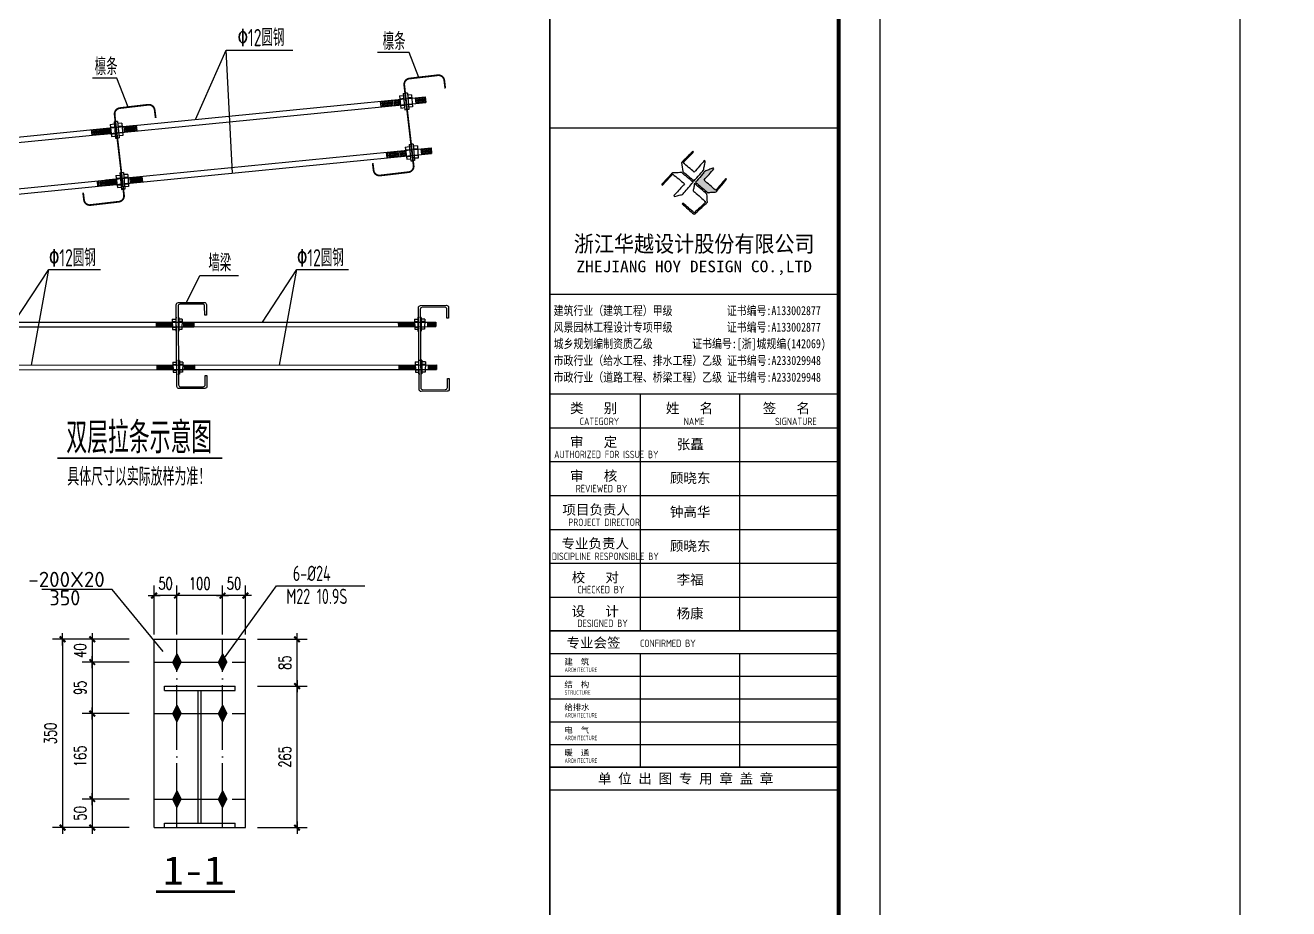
# Model space of a CAD drawing. Extents: x 14475413 to 15955882, y -732572 to -282951.
# Drawn here: x 15780684 to 15811305, y -509876 to -488474 of the extents above; entities that cross this region are included whole.
import ezdxf
from ezdxf.enums import TextEntityAlignment as Align

# ---------------------------------------------------------------- set-up
doc = ezdxf.new("R2010")
doc.units = 0
doc.header["$LTSCALE"] = 1000
doc.header["$MEASUREMENT"] = 0
doc.linetypes.add('DOTE', pattern=[2.42, 2, -0.2, 0.02, -0.2])
for name, color, linetype in [('11', 3, 'Continuous'), ('3T_WOOD', 21, 'Continuous'), ('DOTE', 1, 'DOTE'), ('PT', 4, 'Continuous'), ('PUB_DIM', 3, 'Continuous'), ('PUB_TITLE', 4, 'Continuous'), ('TEXT', 7, 'Continuous'), ('THIN', 7, 'Continuous'), ('TK', 4, 'Continuous'), ('WINDOW', 4, 'Continuous'), ('XIANGTU', 7, 'Continuous')]:
    doc.layers.add(name, color=color, linetype=linetype)
doc.layers.add('尺寸标注', color=9, linetype='Continuous', lineweight=18)
doc.styles.add('-宋体', font='', dxfattribs={"width": 0.8})
doc.styles.add('DIM_FONT', font='SIMPLEX', dxfattribs={"width": 0.7, "bigfont": 'GBCBIG'})
doc.styles.add('HT', font='simhei.ttf', dxfattribs={"width": 0.8})
doc.styles.add('TSSD_REIN', font='tssdeng.shx', dxfattribs={"width": 0.7, "bigfont": 'tssdchn.shx'})
doc.styles.add('图签宋体', font='', dxfattribs={"height": 300})
doc.styles.add('图签黑体', font='simhei.ttf', dxfattribs={"height": 550})
doc.styles.get('-宋体').set_extended_font_data('SimSun')
doc.styles.get('图签宋体').set_extended_font_data('NSimSun')
doc.dimstyles.new('dimn', dxfattribs={"dimtxt": 300, "dimasz": 1, "dimexe": 250, "dimexo": 300, "dimgap": 150, "dimtad": 1, "dimdec": 0, "dimzin": 0, "dimdsep": 46, "dimtxsty": 'DIM_FONT', "dimblk": '_DIMX', "dimcen": 0, "dimdle": 100, "dimclrt": 7, "dimadec": 1, "dimazin": 0, "dimtfac": 1, "dimtdec": 0, "dimtix": 1, "dimtmove": 2, "dimatfit": 3, "dimldrblk": 'ARCHTICK', "dimfxl": 0, "dimtolj": 1, "dimtzin": 0, "dimarcsym": 0})

# ---------------------------------------------------------------- blocks, each defined once
blk = doc.blocks.new('A$C00360C84')
at = {"layer": 'WINDOW'}
blk.add_lwpolyline([(177.9, 74.9), (183.8, 25.3, -0.414214), (175.1, 14.2), (55.9, 0, -0.414214), (44.8, 8.8), (0, 386.1, -0.414214), (8.8, 397.2), (127.9, 411.4, -0.414214), (139, 402.6), (144.9, 353), (137, 352), (132, 393.7, 0.414214), (120.9, 402.5), (17.6, 390.2, 0.414214), (8.9, 379.1), (51.8, 17.6, 0.414214), (62.9, 8.9), (166.2, 21.2, 0.414214), (175, 32.3), (170, 74)], format="xyb", close=True, dxfattribs=at)
blk = doc.blocks.new('45654654')
at = {"layer": '11'}
for p, q in [((-254750, -25953), (-254132, -24561)), ((-254007, -27029), (-254132, -24561)), ((-254132, -24561), (-252793, -24561)), ((-250456, -24607), (-251091, -24607)), ((-250262, -25108), (-250456, -24607)), ((-256325, -25121), (-256816, -25121)), ((-256103, -25704), (-256325, -25121)), ((-256663, -26141), (-250130, -25498)), ((-256651, -26251), (-250118, -25609)), ((-251033, -25587), (-251021, -25697)), ((-251006, -25584), (-250994, -25695)), ((-250980, -25581), (-250968, -25692)), ((-250953, -25578), (-250942, -25689)), ((-250927, -25575), (-250915, -25686)), ((-250900, -25573), (-250889, -25683)), ((-250874, -25570), (-250862, -25680)), ((-250848, -25567), (-250836, -25677)), ((-250821, -25564), (-250809, -25674)), ((-250795, -25561), (-250783, -25672)), ((-250761, -25562), (-250749, -25672)), ((-250735, -25559), (-250723, -25669)), ((-250708, -25556), (-250696, -25666)), ((-250682, -25553), (-250670, -25664)), ((-250655, -25550), (-250643, -25661)), ((-250649, -25479), (-250567, -25469)), ((-250649, -25479), (-250619, -25723)), ((-250642, -25536), (-250562, -25526)), ((-250571, -25428), (-250539, -25424)), ((-250571, -25428), (-250538, -25758)), ((-250490, -25421), (-250512, -25422)), ((-250490, -25421), (-250458, -25750)), ((-250404, -25455), (-250486, -25461)), ((-250400, -25512), (-250481, -25518)), ((-250404, -25455), (-250386, -25700)), ((-250331, -25518), (-250319, -25629)), ((-250305, -25515), (-250293, -25626)), ((-250278, -25512), (-250266, -25623)), ((-250252, -25509), (-250240, -25620)), ((-250225, -25507), (-250214, -25617)), ((-250199, -25504), (-250187, -25614)), ((-250176, -25504), (-250164, -25614)), ((-250150, -25501), (-250138, -25611)), ((-250130, -25498), (-250118, -25609)), ((-250625, -25674), (-250548, -25664)), ((-250619, -25723), (-250543, -25714)), ((-250538, -25758), (-250511, -25754)), ((-250458, -25750), (-250479, -25752)), ((-250390, -25651), (-250468, -25656)), ((-250386, -25700), (-250463, -25706)), ((-260189, -26489), (-255939, -26069)), ((-256762, -26149), (-256750, -26260)), ((-256736, -26147), (-256724, -26257)), ((-256709, -26144), (-256697, -26254)), ((-256683, -26141), (-256671, -26251)), ((-256663, -26141), (-256651, -26251)), ((-256656, -26138), (-256644, -26248)), ((-256636, -26138), (-256624, -26248)), ((-256630, -26135), (-256618, -26246)), ((-256610, -26135), (-256598, -26245)), ((-256603, -26132), (-256591, -26243)), ((-256583, -26132), (-256571, -26243)), ((-256570, -26133), (-256558, -26243)), ((-256557, -26129), (-256545, -26240)), ((-256543, -26130), (-256531, -26240)), ((-256530, -26126), (-256518, -26237)), ((-256517, -26127), (-256505, -26238)), ((-256504, -26124), (-256492, -26234)), ((-256490, -26124), (-256478, -26235)), ((-256477, -26121), (-256466, -26231)), ((-256464, -26121), (-256452, -26232)), ((-256463, -26051), (-256381, -26041)), ((-256463, -26051), (-256381, -26041)), ((-256463, -26051), (-256433, -26295)), ((-256463, -26051), (-256433, -26295)), ((-256456, -26108), (-256376, -26098)), ((-256451, -26107), (-256370, -26097)), ((-256385, -26000), (-256361, -25997)), ((-256385, -26000), (-256361, -25997)), ((-256385, -26000), (-256352, -26329)), ((-256385, -26000), (-256352, -26329)), ((-256312, -25993), (-256333, -25994)), ((-256312, -25993), (-256333, -25994)), ((-256312, -25993), (-256280, -26322)), ((-256312, -25993), (-256280, -26322)), ((-256226, -26027), (-256308, -26033)), ((-256226, -26027), (-256308, -26033)), ((-256222, -26085), (-256303, -26090)), ((-256222, -26085), (-256303, -26090)), ((-256226, -26027), (-256208, -26273)), ((-256226, -26027), (-256208, -26273)), ((-256186, -26095), (-256174, -26206)), ((-256159, -26092), (-256147, -26203)), ((-256140, -26089), (-256128, -26200)), ((-256133, -26090), (-256121, -26200)), ((-256114, -26086), (-256102, -26197)), ((-256106, -26087), (-256094, -26197)), ((-256087, -26083), (-256075, -26194)), ((-256080, -26084), (-256068, -26194)), ((-256061, -26081), (-256049, -26191)), ((-256053, -26081), (-256041, -26192)), ((-256034, -26078), (-256022, -26188)), ((-256027, -26078), (-256015, -26189)), ((-256008, -26075), (-255996, -26185)), ((-255985, -26075), (-255973, -26185)), ((-255958, -26072), (-255947, -26183)), ((-255939, -26069), (-255927, -26180)), ((-260177, -26599), (-255927, -26180)), ((-256842, -26158), (-256830, -26269)), ((-256815, -26155), (-256803, -26266)), ((-256789, -26152), (-256777, -26263)), ((-256439, -26245), (-256362, -26236)), ((-256439, -26245), (-256362, -26236)), ((-256433, -26295), (-256357, -26285)), ((-256433, -26295), (-256357, -26285)), ((-256352, -26329), (-256332, -26327)), ((-256347, -26329), (-256327, -26326)), ((-256280, -26322), (-256301, -26324)), ((-256280, -26322), (-256301, -26324)), ((-256212, -26223), (-256289, -26228)), ((-256212, -26223), (-256289, -26228)), ((-256208, -26273), (-256285, -26278)), ((-256208, -26273), (-256285, -26278)), ((-256547, -27167), (-250014, -26524)), ((-256535, -27278), (-250002, -26635)), ((-250917, -26613), (-250905, -26724)), ((-250891, -26610), (-250879, -26721)), ((-250864, -26607), (-250852, -26718)), ((-250838, -26605), (-250826, -26715)), ((-250811, -26602), (-250799, -26712)), ((-250785, -26599), (-250773, -26709)), ((-250758, -26596), (-250746, -26707)), ((-250732, -26593), (-250720, -26704)), ((-250705, -26590), (-250693, -26701)), ((-250679, -26587), (-250667, -26698)), ((-250645, -26588), (-250633, -26699)), ((-250619, -26585), (-250607, -26696)), ((-250592, -26582), (-250580, -26693)), ((-250566, -26579), (-250554, -26690)), ((-250539, -26577), (-250528, -26687)), ((-250534, -26505), (-250452, -26495)), ((-250534, -26505), (-250503, -26749)), ((-250527, -26562), (-250446, -26552)), ((-250456, -26455), (-250424, -26451)), ((-250456, -26455), (-250423, -26784)), ((-250375, -26447), (-250396, -26448)), ((-250375, -26447), (-250343, -26776)), ((-250288, -26482), (-250371, -26487)), ((-250284, -26539), (-250365, -26545)), ((-250288, -26482), (-250271, -26727)), ((-250216, -26544), (-250204, -26655)), ((-250189, -26541), (-250177, -26652)), ((-250163, -26539), (-250151, -26649)), ((-250136, -26536), (-250124, -26646)), ((-250110, -26533), (-250098, -26643)), ((-250083, -26530), (-250071, -26641)), ((-250060, -26530), (-250049, -26641)), ((-250034, -26527), (-250022, -26638)), ((-250014, -26524), (-250002, -26635)), ((-250509, -26700), (-250432, -26690)), ((-250503, -26749), (-250427, -26740)), ((-250423, -26784), (-250396, -26781)), ((-250343, -26776), (-250363, -26778)), ((-250274, -26677), (-250352, -26683)), ((-250271, -26727), (-250347, -26732)), ((-260075, -27515), (-255823, -27095)), ((-256567, -27167), (-256555, -27278)), ((-256547, -27167), (-256535, -27278)), ((-256541, -27164), (-256529, -27275)), ((-256521, -27164), (-256509, -27275)), ((-256514, -27161), (-256502, -27272)), ((-256494, -27161), (-256482, -27272)), ((-256488, -27159), (-256476, -27269)), ((-256468, -27158), (-256456, -27269)), ((-256454, -27159), (-256442, -27270)), ((-256441, -27156), (-256429, -27266)), ((-256428, -27156), (-256416, -27267)), ((-256415, -27153), (-256403, -27263)), ((-256401, -27153), (-256389, -27264)), ((-256388, -27150), (-256376, -27260)), ((-256375, -27151), (-256363, -27261)), ((-256362, -27147), (-256350, -27258)), ((-256348, -27077), (-256266, -27067)), ((-256348, -27077), (-256266, -27067)), ((-256348, -27077), (-256317, -27321)), ((-256348, -27077), (-256317, -27321)), ((-256348, -27148), (-256336, -27258)), ((-256341, -27134), (-256260, -27124)), ((-256336, -27133), (-256255, -27123)), ((-256270, -27026), (-256245, -27023)), ((-256270, -27026), (-256245, -27023)), ((-256270, -27026), (-256237, -27356)), ((-256270, -27026), (-256237, -27356)), ((-256197, -27019), (-256218, -27021)), ((-256197, -27019), (-256218, -27021)), ((-256197, -27019), (-256165, -27349)), ((-256197, -27019), (-256165, -27349)), ((-256110, -27054), (-256193, -27060)), ((-256110, -27054), (-256193, -27060)), ((-256106, -27111), (-256187, -27117)), ((-256106, -27111), (-256187, -27117)), ((-256110, -27054), (-256092, -27299)), ((-256110, -27054), (-256092, -27299)), ((-256070, -27122), (-256058, -27232)), ((-256043, -27119), (-256032, -27229)), ((-256025, -27115), (-256013, -27226)), ((-256017, -27116), (-256005, -27226)), ((-255998, -27113), (-255986, -27223)), ((-255991, -27113), (-255979, -27224)), ((-255972, -27110), (-255960, -27220)), ((-255964, -27110), (-255952, -27221)), ((-255945, -27107), (-255933, -27217)), ((-255938, -27107), (-255926, -27218)), ((-255919, -27104), (-255907, -27215)), ((-255911, -27104), (-255899, -27215)), ((-255892, -27101), (-255880, -27212)), ((-255869, -27101), (-255857, -27212)), ((-255843, -27098), (-255831, -27209)), ((-255823, -27095), (-255811, -27206)), ((-260063, -27626), (-255811, -27206)), ((-256726, -27184), (-256714, -27295)), ((-256700, -27181), (-256688, -27292)), ((-256673, -27179), (-256661, -27289)), ((-256647, -27176), (-256635, -27286)), ((-256620, -27173), (-256608, -27283)), ((-256594, -27170), (-256582, -27281)), ((-256323, -27272), (-256246, -27262)), ((-256323, -27272), (-256246, -27262)), ((-256317, -27321), (-256241, -27312)), ((-256317, -27321), (-256241, -27312)), ((-256237, -27356), (-256216, -27353)), ((-256232, -27355), (-256211, -27353)), ((-256165, -27349), (-256185, -27350)), ((-256165, -27349), (-256185, -27350)), ((-256096, -27249), (-256174, -27255)), ((-256096, -27249), (-256174, -27255)), ((-256092, -27299), (-256169, -27304)), ((-256092, -27299), (-256169, -27304)), ((-258388, -30026), (-257698, -28968)), ((-258045, -30886), (-257698, -28968)), ((-257698, -28968), (-256654, -28968)), ((-254937, -29643), (-254657, -29085)), ((-254657, -29085), (-253883, -29085)), ((-253403, -30026), (-252713, -28968)), ((-253061, -30886), (-252713, -28968)), ((-252713, -28968), (-251670, -28968)), ((-260142, -29932), (-260121, -29931)), ((-260142, -29932), (-260141, -30208)), ((-260081, -29932), (-260098, -29931)), ((-260081, -29932), (-260081, -30207)), ((-255145, -29929), (-255125, -29929)), ((-255145, -29929), (-255125, -29929)), ((-255145, -29929), (-255144, -30205)), ((-255145, -29929), (-255144, -30205)), ((-255084, -29929), (-255102, -29929)), ((-255084, -29929), (-255102, -29929)), ((-255084, -29929), (-255084, -30205)), ((-255084, -29929), (-255084, -30205)), ((-250346, -29962), (-250277, -29960)), ((-250277, -29926), (-250276, -30202)), ((-250277, -29926), (-250250, -29926)), ((-250209, -29927), (-250227, -29926)), ((-250209, -29927), (-250209, -30202)), ((-260388, -30028), (-254780, -30023)), ((-260388, -30026), (-260387, -30121)), ((-260387, -30121), (-254779, -30115)), ((-260365, -30026), (-260364, -30118)), ((-260343, -30025), (-260342, -30118)), ((-260321, -30025), (-260320, -30118)), ((-260299, -30025), (-260298, -30118)), ((-260277, -30025), (-260276, -30117)), ((-260254, -30025), (-260254, -30117)), ((-260232, -30024), (-260231, -30117)), ((-260211, -29968), (-260142, -29966)), ((-260211, -29968), (-260205, -30172)), ((-260209, -30015), (-260142, -30013)), ((-260206, -30131), (-260141, -30129)), ((-260205, -30172), (-260141, -30171)), ((-260141, -30208), (-260124, -30207)), ((-260081, -30207), (-260098, -30207)), ((-260012, -29967), (-260081, -29966)), ((-260013, -30015), (-260081, -30013)), ((-260016, -30131), (-260081, -30129)), ((-260017, -30172), (-260081, -30171)), ((-260012, -29967), (-260017, -30172)), ((-259988, -30027), (-259987, -30120)), ((-259966, -30027), (-259965, -30119)), ((-259944, -30026), (-259943, -30119)), ((-259922, -30026), (-259921, -30119)), ((-259899, -30026), (-259898, -30119)), ((-259877, -30026), (-259876, -30118)), ((-259855, -30026), (-259854, -30118)), ((-255536, -30023), (-255535, -30116)), ((-255514, -30023), (-255513, -30116)), ((-255492, -30023), (-255491, -30115)), ((-255470, -30023), (-255469, -30115)), ((-255448, -30022), (-255447, -30115)), ((-255425, -30022), (-255425, -30115)), ((-255403, -30022), (-255402, -30114)), ((-255387, -30023), (-249916, -30020)), ((-255387, -30023), (-255386, -30116)), ((-255386, -30116), (-249915, -30113)), ((-255381, -30022), (-255380, -30114)), ((-255364, -30023), (-255363, -30116)), ((-255359, -30021), (-255358, -30114)), ((-255342, -30023), (-255341, -30116)), ((-255337, -30021), (-255336, -30114)), ((-255320, -30023), (-255319, -30115)), ((-255309, -30024), (-255308, -30117)), ((-255298, -30022), (-255297, -30115)), ((-255287, -30024), (-255286, -30117)), ((-255276, -30022), (-255275, -30115)), ((-255264, -30024), (-255264, -30117)), ((-255253, -30022), (-255253, -30115)), ((-255242, -30024), (-255241, -30116)), ((-255231, -30022), (-255230, -30114)), ((-255220, -30023), (-255219, -30116)), ((-255214, -29965), (-255145, -29963)), ((-255214, -29965), (-255145, -29963)), ((-255214, -29965), (-255208, -30170)), ((-255214, -29965), (-255208, -30170)), ((-255213, -30013), (-255145, -30011)), ((-255210, -30128), (-255145, -30127)), ((-255210, -30128), (-255145, -30127)), ((-255208, -30013), (-255141, -30011)), ((-255208, -30170), (-255145, -30168)), ((-255208, -30170), (-255145, -30168)), ((-255144, -30205), (-255127, -30205)), ((-255140, -30205), (-255123, -30205)), ((-255084, -30205), (-255101, -30204)), ((-255084, -30205), (-255101, -30204)), ((-255015, -29965), (-255084, -29963)), ((-255015, -29965), (-255084, -29963)), ((-255016, -30013), (-255084, -30011)), ((-255016, -30013), (-255084, -30011)), ((-255019, -30128), (-255084, -30126)), ((-255019, -30128), (-255084, -30126)), ((-255020, -30170), (-255084, -30168)), ((-255020, -30170), (-255084, -30168)), ((-255015, -29965), (-255020, -30170)), ((-255015, -29965), (-255020, -30170)), ((-254987, -30024), (-254986, -30117)), ((-254965, -30024), (-254964, -30117)), ((-254949, -30023), (-254948, -30116)), ((-254943, -30024), (-254942, -30117)), ((-254927, -30023), (-254926, -30115)), ((-254921, -30024), (-254920, -30116)), ((-254905, -30023), (-254904, -30115)), ((-254898, -30023), (-254897, -30116)), ((-254882, -30022), (-254881, -30115)), ((-254876, -30023), (-254875, -30116)), ((-254860, -30022), (-254859, -30115)), ((-254854, -30023), (-254853, -30116)), ((-254838, -30022), (-254837, -30114)), ((-254819, -30024), (-254818, -30116)), ((-254797, -30024), (-254796, -30116)), ((-254780, -30023), (-254779, -30115)), ((-250672, -30020), (-250671, -30113)), ((-250650, -30020), (-250649, -30113)), ((-250628, -30020), (-250627, -30113)), ((-250606, -30020), (-250605, -30112)), ((-250584, -30020), (-250583, -30112)), ((-250561, -30019), (-250560, -30112)), ((-250539, -30019), (-250538, -30112)), ((-250517, -30019), (-250516, -30112)), ((-250495, -30019), (-250494, -30111)), ((-250473, -30018), (-250472, -30111)), ((-250445, -30022), (-250444, -30114)), ((-250423, -30021), (-250422, -30114)), ((-250400, -30021), (-250400, -30114)), ((-250378, -30021), (-250377, -30114)), ((-250356, -30021), (-250355, -30113)), ((-250346, -29962), (-250340, -30167)), ((-250344, -30010), (-250276, -30008)), ((-250341, -30126), (-250276, -30124)), ((-250340, -30167), (-250276, -30165)), ((-250276, -30202), (-250253, -30202)), ((-250209, -30202), (-250226, -30202)), ((-250140, -29962), (-250209, -29961)), ((-250141, -30010), (-250209, -30008)), ((-250144, -30126), (-250209, -30124)), ((-250145, -30167), (-250209, -30165)), ((-250140, -29962), (-250145, -30167)), ((-250085, -30020), (-250084, -30113)), ((-250063, -30020), (-250062, -30113)), ((-250041, -30020), (-250040, -30112)), ((-250018, -30020), (-250017, -30112)), ((-249996, -30019), (-249995, -30112)), ((-249974, -30019), (-249973, -30112)), ((-249955, -30021), (-249954, -30114)), ((-249933, -30021), (-249932, -30113)), ((-249916, -30020), (-249915, -30113)), ((-260375, -30889), (-254767, -30883)), ((-260375, -30886), (-260374, -30981)), ((-260374, -30981), (-254766, -30976)), ((-260353, -30886), (-260352, -30979)), ((-260331, -30886), (-260330, -30979)), ((-260308, -30886), (-260307, -30978)), ((-260286, -30886), (-260285, -30978)), ((-260264, -30885), (-260263, -30978)), ((-260242, -30885), (-260241, -30978)), ((-260220, -30885), (-260219, -30978)), ((-260198, -30828), (-260129, -30826)), ((-260198, -30828), (-260192, -31033)), ((-260197, -30876), (-260129, -30874)), ((-260129, -30792), (-260109, -30792)), ((-260129, -30792), (-260128, -31068)), ((-260068, -30792), (-260086, -30792)), ((-260068, -30792), (-260068, -31068)), ((-259999, -30828), (-260068, -30826)), ((-260000, -30876), (-260068, -30874)), ((-259999, -30828), (-260004, -31033)), ((-259975, -30887), (-259975, -30980)), ((-259953, -30887), (-259952, -30980)), ((-259931, -30887), (-259930, -30980)), ((-259909, -30887), (-259908, -30979)), ((-259887, -30887), (-259886, -30979)), ((-259865, -30886), (-259864, -30979)), ((-259842, -30886), (-259841, -30979)), ((-255524, -30884), (-255523, -30976)), ((-255501, -30884), (-255501, -30976)), ((-255479, -30883), (-255478, -30976)), ((-255457, -30883), (-255456, -30976)), ((-255435, -30883), (-255434, -30976)), ((-255413, -30883), (-255412, -30975)), ((-255391, -30882), (-255390, -30975)), ((-255374, -30884), (-249903, -30881)), ((-255374, -30884), (-255373, -30977)), ((-255373, -30977), (-249902, -30973)), ((-255368, -30882), (-255367, -30975)), ((-255352, -30884), (-255351, -30976)), ((-255346, -30882), (-255345, -30975)), ((-255330, -30883), (-255329, -30976)), ((-255324, -30882), (-255323, -30974)), ((-255307, -30883), (-255306, -30976)), ((-255296, -30885), (-255295, -30978)), ((-255285, -30883), (-255284, -30976)), ((-255274, -30885), (-255273, -30977)), ((-255263, -30883), (-255262, -30975)), ((-255252, -30884), (-255251, -30977)), ((-255241, -30883), (-255240, -30975)), ((-255230, -30884), (-255229, -30977)), ((-255219, -30882), (-255218, -30975)), ((-255207, -30884), (-255206, -30977)), ((-255201, -30826), (-255132, -30824)), ((-255201, -30826), (-255132, -30824)), ((-255201, -30826), (-255196, -31030)), ((-255201, -30826), (-255196, -31030)), ((-255200, -30873), (-255132, -30872)), ((-255196, -30873), (-255128, -30871)), ((-255132, -30790), (-255112, -30789)), ((-255132, -30790), (-255112, -30789)), ((-255132, -30790), (-255132, -31066)), ((-255132, -30790), (-255132, -31066)), ((-255071, -30790), (-255089, -30789)), ((-255071, -30790), (-255089, -30789)), ((-255071, -30790), (-255071, -31065)), ((-255071, -30790), (-255071, -31065)), ((-255002, -30825), (-255071, -30824)), ((-255002, -30825), (-255071, -30824)), ((-255003, -30873), (-255071, -30871)), ((-255003, -30873), (-255071, -30871)), ((-255002, -30825), (-255008, -31030)), ((-255002, -30825), (-255008, -31030)), ((-254974, -30885), (-254974, -30978)), ((-254952, -30885), (-254951, -30977)), ((-254936, -30884), (-254935, -30976)), ((-254930, -30885), (-254929, -30977)), ((-254914, -30883), (-254913, -30976)), ((-254908, -30884), (-254907, -30977)), ((-254892, -30883), (-254891, -30976)), ((-254886, -30884), (-254885, -30977)), ((-254870, -30883), (-254869, -30976)), ((-254864, -30884), (-254863, -30976)), ((-254848, -30883), (-254847, -30975)), ((-254841, -30884), (-254840, -30976)), ((-254825, -30882), (-254824, -30975)), ((-254806, -30884), (-254805, -30977)), ((-254784, -30884), (-254783, -30977)), ((-254767, -30883), (-254766, -30976)), ((-250660, -30881), (-250659, -30974)), ((-250637, -30881), (-250637, -30973)), ((-250615, -30881), (-250614, -30973)), ((-250593, -30880), (-250592, -30973)), ((-250571, -30880), (-250570, -30973)), ((-250549, -30880), (-250548, -30973)), ((-250527, -30880), (-250526, -30972)), ((-250504, -30879), (-250503, -30972)), ((-250482, -30879), (-250481, -30972)), ((-250460, -30879), (-250459, -30972)), ((-250432, -30882), (-250431, -30975)), ((-250410, -30882), (-250409, -30975)), ((-250388, -30882), (-250387, -30974)), ((-250366, -30882), (-250365, -30974)), ((-250343, -30881), (-250342, -30974)), ((-250333, -30823), (-250264, -30821)), ((-250333, -30823), (-250327, -31028)), ((-250332, -30871), (-250264, -30869)), ((-250264, -30787), (-250237, -30786)), ((-250264, -30787), (-250263, -31063)), ((-250196, -30787), (-250214, -30787)), ((-250196, -30787), (-250196, -31063)), ((-250127, -30823), (-250196, -30821)), ((-250128, -30871), (-250196, -30869)), ((-250127, -30823), (-250132, -31028)), ((-250072, -30881), (-250071, -30973)), ((-250050, -30881), (-250049, -30973)), ((-250028, -30880), (-250027, -30973)), ((-250006, -30880), (-250005, -30973)), ((-249983, -30880), (-249983, -30973)), ((-249961, -30880), (-249960, -30972)), ((-249942, -30882), (-249941, -30974)), ((-249920, -30881), (-249919, -30974)), ((-249903, -30881), (-249902, -30973)), ((-260194, -30991), (-260129, -30990)), ((-260192, -31033), (-260129, -31031)), ((-260128, -31068), (-260111, -31068)), ((-260068, -31068), (-260085, -31068)), ((-260003, -30991), (-260068, -30990)), ((-260004, -31033), (-260068, -31031)), ((-255197, -30989), (-255132, -30987)), ((-255197, -30989), (-255132, -30987)), ((-255196, -31030), (-255132, -31029)), ((-255196, -31030), (-255132, -31029)), ((-255132, -31066), (-255114, -31065)), ((-255127, -31066), (-255110, -31065)), ((-255071, -31065), (-255089, -31065)), ((-255071, -31065), (-255089, -31065)), ((-255006, -30989), (-255071, -30987)), ((-255006, -30989), (-255071, -30987)), ((-255008, -31030), (-255071, -31029)), ((-255008, -31030), (-255071, -31029)), ((-250329, -30986), (-250264, -30984)), ((-250327, -31028), (-250263, -31026)), ((-250263, -31063), (-250241, -31062)), ((-250196, -31063), (-250214, -31063)), ((-250131, -30986), (-250196, -30984)), ((-250132, -31028), (-250196, -31026))]:
    blk.add_line(p, q, dxfattribs=at)
at = {"layer": 'PT', "const_width": 35.5}
for points in [[(-250543, -25339), (-250552, -25261, -0.414214), (-250448, -25129), (-249879, -25063, -0.414214), (-249748, -25166), (-249728, -25329)], [(-251186, -26828), (-251168, -26973, 0.414214), (-251037, -27077), (-250468, -27010, 0.414214), (-250364, -26879), (-250544, -25341)], [(-256363, -25933), (-256372, -25854, -0.414214), (-256268, -25723), (-255699, -25656, -0.414214), (-255568, -25760), (-255547, -25923)], [(-257006, -27422), (-256988, -27567, 0.414214), (-256857, -27670), (-256287, -27604, 0.414214), (-256184, -27473), (-256364, -25935)]]:
    blk.add_lwpolyline(points, format="xyb", dxfattribs=at)
at = {"layer": 'THIN'}
blk.add_lwpolyline([(-259981, -28385), (-260113, -27176), (-260384, -27122), (-259876, -26920), (-260147, -26866), (-260245, -25924)], dxfattribs=at)
at = {"layer": 'XIANGTU', "const_width": 35}
blk.add_lwpolyline([(-254211, -32755), (-257526, -32755)], dxfattribs=at)
at = {"xscale": 4.319999999971309, "yscale": 4.320000000006985, "zscale": 4.32, "rotation": 353.6496118490315}
for p in [(-260314, -31368), (-255318, -31331), (-250451, -31390)]:
    blk.add_blockref('A$C00360C84', p, dxfattribs=at)
at = {"layer": 'TEXT', "style": 'TSSD_REIN', "width": 0.7}
for s, height, p in [('\x8212圆钢', 345.6, (-253901, -24479)), ('檩条', 345.6, (-250985, -24555)), ('檩条', 345.6, (-256772, -25063)), ('\x8212圆钢', 345.6, (-257692, -28902)), ('墙梁', 345.6, (-254489, -29004)), ('\x8212圆钢', 345.6, (-252708, -28902)), ('双层拉条示意图', 630, (-257344, -32660)), ('具体尺寸以实际放样为准！', 360, (-257324, -33308))]:
    blk.add_text(s, height=height, dxfattribs=at).set_placement(p)
blk = doc.blocks.new('GeYuanFrame_50455578', base_point=(20.09, 4.53))
at = {"layer": 'TK'}
blk.add_lwpolyline([(20.09, 4.53), (20.09, 598.53), (861.09, 598.53), (861.09, 4.53)], close=True, dxfattribs=at)
blk = doc.blocks.new('A$C053D6479')
at = {"layer": 'PUB_TITLE'}
h = blk.add_hatch(color=256, dxfattribs=at)
h.dxf.hatch_style = 1
edge = h.paths.add_edge_path()
edge.add_spline(control_points=[(1026, 827), (1105, 920), (1188, 1008), (1266, 1102)], knot_values=[13, 13, 13, 13, 14, 14, 14, 14], degree=3, periodic=0)
edge.add_spline(control_points=[(1266, 1102), (1258, 1111), (1249, 1119), (1239, 1116)], knot_values=[12, 12, 12, 12, 13, 13, 13, 13], degree=3, periodic=0)
edge.add_spline(control_points=[(1239, 1116), (1210, 1107), (1179, 1092), (1144, 1077)], knot_values=[11, 11, 11, 11, 12, 12, 12, 12], degree=3, periodic=0)
edge.add_spline(control_points=[(1144, 1077), (1109, 1063), (1069, 1053), (1047, 1038)], knot_values=[10, 10, 10, 10, 11, 11, 11, 11], degree=3, periodic=0)
edge.add_spline(control_points=[(1047, 1038), (1028, 1026), (1007, 992), (991, 972)], knot_values=[9, 9, 9, 9, 10, 10, 10, 10], degree=3, periodic=0)
edge.add_spline(control_points=[(991, 972), (942, 913), (899, 868), (849, 810)], knot_values=[8, 8, 8, 8, 9, 9, 9, 9], degree=3, periodic=0)
edge.add_spline(control_points=[(849, 810), (842, 801), (822, 776), (822, 775)], knot_values=[7, 7, 7, 7, 8, 8, 8, 8], degree=3, periodic=0)
edge.add_spline(control_points=[(822, 775), (823, 771), (848, 752), (859, 744)], knot_values=[6, 6, 6, 6, 7, 7, 7, 7], degree=3, periodic=0)
edge.add_spline(control_points=[(859, 744), (949, 670), (1035, 592), (1122, 521)], knot_values=[5, 5, 5, 5, 6, 6, 6, 6], degree=3, periodic=0)
edge.add_spline(control_points=[(1122, 521), (1153, 527), (1185, 530), (1217, 533)], knot_values=[4, 4, 4, 4, 5, 5, 5, 5], degree=3, periodic=0)
edge.add_spline(control_points=[(1217, 533), (1246, 535), (1293, 532), (1316, 542)], knot_values=[3, 3, 3, 3, 4, 4, 4, 4], degree=3, periodic=0)
edge.add_spline(control_points=[(1316, 542), (1327, 547), (1338, 565), (1349, 579)], knot_values=[2, 2, 2, 2, 3, 3, 3, 3], degree=3, periodic=0)
edge.add_spline(control_points=[(1349, 579), (1423, 670), (1507, 759), (1572, 848)], knot_values=[1, 1, 1, 1, 2, 2, 2, 2], degree=3, periodic=0)
edge.add_spline(control_points=[(1572, 848), (1564, 852), (1561, 861), (1551, 862)], knot_values=[0, 0, 0, 0, 1, 1, 1, 1], degree=3, periodic=0)
edge.add_spline(control_points=[(1551, 862), (1469, 769), (1393, 671), (1310, 579)], knot_values=[15, 15, 15, 15, 16, 16, 16, 16], degree=3, periodic=0)
edge.add_spline(control_points=[(1310, 579), (1216, 662), (1118, 742), (1026, 827)], knot_values=[14, 14, 14, 14, 15, 15, 15, 15], degree=3, periodic=0)
at = {"layer": 'TK'}
for points, knots in [([(1031, 1298), (1066, 1286), (1054, 1262), (1045, 1224), (1036, 1188), (1031, 1158), (1024, 1121), (1020, 1104), (1017, 1085), (1012, 1071), (1004, 1052), (976, 1026), (956, 1003), (906, 946), (866, 899), (814, 839), (806, 829), (789, 806), (787, 806), (777, 804), (728, 856), (719, 864), (651, 922), (580, 978), (514, 1036), (509, 1106), (488, 1176), (479, 1247), (570, 1343), (663, 1436), (758, 1526), (764, 1523), (768, 1518), (774, 1515), (693, 1422), (599, 1343), (520, 1249), (607, 1171), (698, 1096), (789, 1021), (874, 1109), (950, 1206), (1031, 1298)], [0, 0, 0, 0, 1, 1, 1, 2, 2, 2, 3, 3, 3, 4, 4, 4, 5, 5, 5, 6, 6, 6, 7, 7, 7, 8, 8, 8, 9, 9, 9, 10, 10, 10, 11, 11, 11, 12, 12, 12, 13, 13, 13, 14, 14, 14, 14]), ([(555, 949), (624, 891), (699, 833), (760, 773), (689, 691), (614, 604), (539, 517), (529, 505), (516, 487), (506, 482), (492, 475), (469, 472), (452, 467), (416, 456), (383, 448), (342, 438), (323, 433), (297, 422), (293, 440), (291, 452), (313, 470), (322, 480), (400, 566), (477, 652), (553, 736), (460, 815), (366, 894), (270, 970), (183, 883), (101, 791), (16, 703), (-18, 714), (9, 735), (28, 755), (103, 838), (192, 930), (266, 1005), (319, 1009), (387, 1005), (442, 1007), (456, 1008), (472, 1011), (485, 1007), (507, 1000), (534, 967), (555, 949)], [0, 0, 0, 0, 1, 1, 1, 2, 2, 2, 3, 3, 3, 4, 4, 4, 5, 5, 5, 6, 6, 6, 7, 7, 7, 8, 8, 8, 9, 9, 9, 10, 10, 10, 11, 11, 11, 12, 12, 12, 13, 13, 13, 14, 14, 14, 15, 15, 15, 15]), ([(1551, 862), (1561, 861), (1564, 852), (1572, 848), (1507, 759), (1423, 670), (1349, 579), (1338, 565), (1327, 547), (1316, 542), (1293, 532), (1246, 535), (1217, 533), (1185, 530), (1153, 527), (1122, 521), (1035, 592), (949, 670), (859, 744), (848, 752), (823, 771), (822, 775), (822, 776), (842, 801), (849, 810), (899, 868), (942, 913), (991, 972), (1007, 992), (1028, 1026), (1047, 1038), (1069, 1053), (1109, 1063), (1144, 1077), (1179, 1092), (1210, 1107), (1239, 1116), (1249, 1119), (1258, 1111), (1266, 1102), (1188, 1008), (1105, 920), (1026, 827), (1118, 742), (1216, 662), (1310, 579), (1393, 671), (1469, 769), (1551, 862)], [0, 0, 0, 0, 1, 1, 1, 2, 2, 2, 3, 3, 3, 4, 4, 4, 5, 5, 5, 6, 6, 6, 7, 7, 7, 8, 8, 8, 9, 9, 9, 10, 10, 10, 11, 11, 11, 12, 12, 12, 13, 13, 13, 14, 14, 14, 15, 15, 15, 16, 16, 16, 16]), ([(1097, 490), (1100, 425), (1106, 361), (1107, 294), (1018, 207), (925, 121), (830, 33), (818, 21), (800, 0), (787, 0), (768, -1), (725, 49), (712, 60), (662, 103), (616, 143), (568, 186), (545, 207), (518, 224), (499, 250), (501, 259), (511, 261), (516, 267), (609, 192), (696, 111), (785, 33), (883, 118), (977, 208), (1070, 298), (992, 373), (892, 456), (803, 534), (791, 544), (768, 561), (766, 569), (761, 588), (776, 634), (780, 655), (785, 690), (788, 721), (795, 746), (897, 661), (998, 576), (1097, 490)], [0, 0, 0, 0, 1, 1, 1, 2, 2, 2, 3, 3, 3, 4, 4, 4, 5, 5, 5, 6, 6, 6, 7, 7, 7, 8, 8, 8, 9, 9, 9, 10, 10, 10, 11, 11, 11, 12, 12, 12, 13, 13, 13, 14, 14, 14, 14])]:
    blk.add_open_spline(points, degree=3, knots=knots, dxfattribs=at)
blk = doc.blocks.new('GeYuanFrame_45217454', base_point=(20.09, 4.53))
at = {"layer": 'PUB_TITLE'}
for points in [[(803.09, 235.33), (803.09, 292.73)], [(827.09, 235.33), (827.09, 292.73)], [(803.09, 202.33), (803.09, 229.83)], [(827.09, 202.33), (827.09, 229.83)]]:
    blk.add_lwpolyline(points, dxfattribs=at)
at = {"layer": 'TK'}
for p, q in [((781.09, 316.93), (851.09, 316.93)), ((781.09, 284.53), (851.09, 284.53)), ((781.09, 276.33), (851.09, 276.33)), ((781.09, 268.13), (851.09, 268.13)), ((781.09, 259.93), (851.09, 259.93)), ((781.09, 251.73), (851.09, 251.73)), ((781.09, 243.53), (851.09, 243.53)), ((781.09, 235.33), (851.09, 235.33)), ((781.09, 235.33), (851.09, 235.33))]:
    blk.add_line(p, q, dxfattribs=at)
blk.add_lwpolyline([(20.09, 4.53), (20.09, 598.53), (861.09, 598.53), (861.09, 4.53)], close=True, dxfattribs=at)
at = {"layer": 'TK', "const_width": 1}
blk.add_lwpolyline([(45.09, 588.53), (851.09, 588.53), (851.09, 14.53), (45.09, 14.53)], close=True, dxfattribs=at)
at = {"layer": 'TK'}
for points, const_width in [([(781.09, 588.53), (781.09, 14.53)], 0.4), ([(781.09, 357.14), (851.09, 357.14)], 0.35), ([(781.09, 292.73), (851.09, 292.73)], 0.35), ([(781.09, 292.73), (851.09, 292.73)], 0.35), ([(781.09, 235.33), (851.09, 235.33)], 0.35), ([(781.09, 202.33), (851.09, 202.33)], 0.35)]:
    blk.add_lwpolyline(points, dxfattribs=dict(at, const_width=const_width))
for points in [[(781.09, 292.73), (851.09, 292.73)], [(781.09, 235.33), (851.09, 235.33)], [(781.09, 229.83), (851.09, 229.83)], [(781.09, 224.33), (851.09, 224.33)], [(781.09, 218.83), (851.09, 218.83)], [(781.09, 213.33), (851.09, 213.33)], [(781.09, 207.83), (851.09, 207.83)], [(781.09, 202.33), (851.09, 202.33)], [(781.09, 196.83), (851.09, 196.83)]]:
    blk.add_lwpolyline(points, dxfattribs=at)
at = {"layer": 'PUB_TITLE', "xscale": 0.01000000000021828, "yscale": 0.01000000000021828, "zscale": 0.01}
blk.add_blockref('A$C053D6479', (808.19, 336.27), dxfattribs=at)
at = {"layer": 'TK'}
for s, height, style, width, p in [('浙江华越设计股份有限公司', 3.96, 'HT', 0.9, (816.07, 329.16)), ('ZHEJIANG HOY DESIGN CO.,LTD', 2.8, '图签黑体', 1.11, (816.06, 323.29))]:
    blk.add_text(s, height=height, dxfattribs=dict(at, style=style, width=width)).set_placement(p, align=Align.MIDDLE)
for s, height, style, width, p in [('建筑行业（建筑工程）甲级           证书编号:A133002877', 2.2, '-宋体', 0.8, (782, 311.83)), ('风景园林工程设计专项甲级           证书编号:A133002877', 2.2, '-宋体', 0.8, (782, 307.81)), ('城乡规划编制资质乙级        证书编号:[浙]城规编(142069)', 2.2, '-宋体', 0.8, (782, 303.82)), ('市政行业（给水工程、排水工程）乙级 证书编号:A233029948', 2.2, '-宋体', 0.8, (782, 299.74)), ('市政行业（道路工程、桥梁工程）乙级 证书编号:A233029948', 2.2, '-宋体', 0.8, (782, 295.69)), ('CATEGORY', 1.8, 'TSSD_REIN', 0.7, (788.32, 285.17)), ('NAME', 1.8, 'TSSD_REIN', 0.7, (813.51, 285.17)), ('SIGNATURE', 1.8, 'TSSD_REIN', 0.7, (835.66, 285.17)), ('AUTHORIZED FOR ISSUE BY', 1.8, 'TSSD_REIN', 0.7, (782.12, 277.17)), ('REVIEWED BY', 1.8, 'TSSD_REIN', 0.7, (787.36, 268.91)), ('PROJECT DIRECTOR', 1.8, 'TSSD_REIN', 0.7, (785.55, 260.74)), ('DISCIPLINE RESPONSIBLE BY', 1.8, 'TSSD_REIN', 0.7, (781.57, 252.48)), ('CHECKED BY', 1.8, 'TSSD_REIN', 0.7, (787.75, 244.44)), ('DESIGNED BY', 1.8, 'TSSD_REIN', 0.7, (787.76, 236.27)), ('CONFIRMED BY', 1.8, 'TSSD_REIN', 0.7, (802.94, 231.42)), ('ARCHITECTURE', 1.08, 'TSSD_REIN', 0.7, (784.65, 225.34)), ('STRUCTURE', 1.08, 'TSSD_REIN', 0.7, (784.65, 219.84)), ('ARCHITECTURE', 1.08, 'TSSD_REIN', 0.7, (784.65, 214.34)), ('ARCHITECTURE', 1.08, 'TSSD_REIN', 0.7, (784.65, 208.84)), ('ARCHITECTURE', 1.08, 'TSSD_REIN', 0.7, (784.65, 203.34))]:
    blk.add_text(s, height=height, dxfattribs=dict(at, style=style, width=width)).set_placement(p)
at = {"layer": 'TK', "style": '图签宋体'}
for s, height, p in [('类   别', 2.4, (785.97, 288.09)), ('姓   名', 2.4, (809.2, 288.09)), ('签   名', 2.4, (832.68, 288.09)), ('审   定', 2.4, (785.97, 279.89)), ('审   核', 2.4, (785.97, 271.69)), ('项目负责人', 2.4, (784.13, 263.49)), ('专业负责人', 2.4, (783.89, 255.29)), ('校   对', 2.4, (786.38, 247.09)), ('设   计', 2.4, (786.36, 238.89)), ('专业会签', 2.4, (785.12, 231.24)), ('建  筑', 1.44, (784.61, 227.11)), ('结  构', 1.44, (784.61, 221.61)), ('给排水', 1.44, (784.61, 216.11)), ('电  气', 1.44, (784.61, 210.61)), ('暖  通', 1.44, (784.61, 205.11)), ('单 位 出 图 专 用 章 盖 章', 2.4, (792.72, 198.35))]:
    blk.add_text(s, height=height, dxfattribs=at).set_placement(p)
at = {"layer": 'TK', "char_height": 2.4, "width": 24, "attachment_point": 5, "style": '图签宋体'}
for s, insert in [('张矗', (815.09, 280.4)), ('顾晓东', (815.09, 272.23)), ('钟高华', (815.09, 264.03)), ('顾晓东', (815.09, 255.76)), ('李福', (815.09, 247.63)), ('杨康', (815.09, 239.43))]:
    blk.add_mtext(s, dxfattribs=dict(at, insert=insert))
blk = doc.blocks.new('_DIMX')
blk.add_line((-150, 0), (150, 0))
at = {"const_width": 50}
blk.add_lwpolyline([(-70, -70), (70, 70)], dxfattribs=at)
blk = doc.blocks.new('*D267')
at = {"layer": 'Defpoints', "color": 0}
for p in [(3164519, -11337), (3162244, -17184), (3164519, -17184)]:
    blk.add_point(p, dxfattribs=at)
at = {"layer": 'PUB_DIM', "color": 0, "lineweight": -2}
for p, q in [((3164144, -11337), (3161932, -11337)), ((3162244, -11338), (3162244, -17183)), ((3164144, -17184), (3161932, -17184))]:
    blk.add_line(p, q, dxfattribs=at)
at = {"layer": 'PUB_DIM', "color": 0, "lineweight": -2, "xscale": 1.25, "yscale": 1.25, "zscale": 1.25}
for p, rotation in [((3162244, -11337), 90), ((3162244, -17184), 270)]:
    blk.add_blockref('_DIMX', p, dxfattribs=dict(at, rotation=rotation))
at = {"layer": 'PUB_DIM', "color": 7, "insert": (3161869, -14260), "char_height": 375, "attachment_point": 5, "rotation": 90, "style": 'DIM_FONT'}
blk.add_mtext('\\A1;350', dxfattribs=at)
blk = doc.blocks.new('*D268')
at = {"layer": 'Defpoints', "color": 0}
for p in [(3164692, -11337), (3163165, -12045), (3164692, -12045)]:
    blk.add_point(p, dxfattribs=at)
at = {"layer": 'PUB_DIM', "color": 0, "lineweight": -2}
for p, q in [((3164317, -11337), (3162853, -11337)), ((3163165, -11335), (3163165, -11334)), ((3163165, -11337), (3163165, -12045)), ((3164317, -12045), (3162853, -12045)), ((3163165, -12047), (3163165, -12048))]:
    blk.add_line(p, q, dxfattribs=at)
at = {"layer": 'PUB_DIM', "color": 0, "lineweight": -2, "xscale": 1.25, "yscale": 1.25, "zscale": 1.25}
for p, rotation in [((3163165, -11337), 270), ((3163165, -12045), 90)]:
    blk.add_blockref('_DIMX', p, dxfattribs=dict(at, rotation=rotation))
at = {"layer": 'PUB_DIM', "color": 7, "insert": (3162790, -11691), "char_height": 375, "attachment_point": 5, "rotation": 90, "style": 'DIM_FONT'}
blk.add_mtext('\\A1;40', dxfattribs=at)
blk = doc.blocks.new('*D269')
at = {"layer": 'Defpoints', "color": 0}
for p in [(3164692, -12045), (3163165, -13640), (3164692, -13640)]:
    blk.add_point(p, dxfattribs=at)
at = {"layer": 'PUB_DIM', "color": 0, "lineweight": -2}
for p, q in [((3164317, -12045), (3162853, -12045)), ((3163165, -12047), (3163165, -13639)), ((3164317, -13640), (3162853, -13640))]:
    blk.add_line(p, q, dxfattribs=at)
at = {"layer": 'PUB_DIM', "color": 0, "lineweight": -2, "xscale": 1.25, "yscale": 1.25, "zscale": 1.25}
for p, rotation in [((3163165, -12045), 90), ((3163165, -13640), 270)]:
    blk.add_blockref('_DIMX', p, dxfattribs=dict(at, rotation=rotation))
at = {"layer": 'PUB_DIM', "color": 7, "insert": (3162790, -12843), "char_height": 375, "attachment_point": 5, "rotation": 90, "style": 'DIM_FONT'}
blk.add_mtext('\\A1;95', dxfattribs=at)
blk = doc.blocks.new('*D270')
at = {"layer": 'Defpoints', "color": 0}
for p in [(3164692, -16298), (3163165, -17184), (3164692, -17184)]:
    blk.add_point(p, dxfattribs=at)
at = {"layer": 'PUB_DIM', "color": 0, "lineweight": -2}
for p, q in [((3164317, -16298), (3162853, -16298)), ((3163165, -16299), (3163165, -17183)), ((3164317, -17184), (3162853, -17184))]:
    blk.add_line(p, q, dxfattribs=at)
at = {"layer": 'PUB_DIM', "color": 0, "lineweight": -2, "xscale": 1.25, "yscale": 1.25, "zscale": 1.25}
for p, rotation in [((3163165, -16298), 90), ((3163165, -17184), 270)]:
    blk.add_blockref('_DIMX', p, dxfattribs=dict(at, rotation=rotation))
at = {"layer": 'PUB_DIM', "color": 7, "insert": (3162790, -16741), "char_height": 375, "attachment_point": 5, "rotation": 90, "style": 'DIM_FONT'}
blk.add_mtext('\\A1;50', dxfattribs=at)
blk = doc.blocks.new('*D271')
at = {"layer": 'Defpoints', "color": 0}
for p in [(3164692, -13640), (3163165, -16298), (3164692, -16298)]:
    blk.add_point(p, dxfattribs=at)
at = {"layer": 'PUB_DIM', "color": 0, "lineweight": -2}
for p, q in [((3164317, -13640), (3162853, -13640)), ((3163165, -13641), (3163165, -16297)), ((3164317, -16298), (3162853, -16298))]:
    blk.add_line(p, q, dxfattribs=at)
at = {"layer": 'PUB_DIM', "color": 0, "lineweight": -2, "xscale": 1.25, "yscale": 1.25, "zscale": 1.25}
for p, rotation in [((3163165, -13640), 90), ((3163165, -16298), 270)]:
    blk.add_blockref('_DIMX', p, dxfattribs=dict(at, rotation=rotation))
at = {"layer": 'PUB_DIM', "color": 7, "insert": (3162790, -14969), "char_height": 375, "attachment_point": 5, "rotation": 90, "style": 'DIM_FONT'}
blk.add_mtext('\\A1;165', dxfattribs=at)
blk = doc.blocks.new('*D272')
at = {"layer": 'Defpoints', "color": 0}
for p in [(3167212, -9980), (3167212, -11561), (3167921, -11561)]:
    blk.add_point(p, dxfattribs=at)
at = {"layer": 'PUB_DIM', "color": 0, "lineweight": -2}
for p, q in [((3167212, -11186), (3167212, -9668)), ((3167921, -11186), (3167921, -9668)), ((3167211, -9980), (3167210, -9980)), ((3167921, -9980), (3167212, -9980)), ((3167922, -9980), (3167924, -9980))]:
    blk.add_line(p, q, dxfattribs=at)
at = {"layer": 'PUB_DIM', "color": 0, "lineweight": -2, "xscale": 1.25, "yscale": 1.25, "zscale": 1.25}
blk.add_blockref('_DIMX', (3167212, -9980), dxfattribs=at)
at = {"layer": 'PUB_DIM', "color": 0, "lineweight": -2, "xscale": 1.25, "yscale": 1.25, "zscale": 1.25, "rotation": 180}
blk.add_blockref('_DIMX', (3167921, -9980), dxfattribs=at)
at = {"layer": 'PUB_DIM', "color": 7, "insert": (3167567, -9605), "char_height": 375, "attachment_point": 5, "style": 'DIM_FONT'}
blk.add_mtext('\\A1;50', dxfattribs=at)
blk = doc.blocks.new('*D273')
at = {"layer": 'Defpoints', "color": 0}
for p in [(3165795, -9980), (3165795, -11561), (3167212, -11561)]:
    blk.add_point(p, dxfattribs=at)
at = {"layer": 'PUB_DIM', "color": 0, "lineweight": -2}
for p, q in [((3165795, -11186), (3165795, -9668)), ((3167212, -11186), (3167212, -9668)), ((3167211, -9980), (3165796, -9980))]:
    blk.add_line(p, q, dxfattribs=at)
at = {"layer": 'PUB_DIM', "color": 0, "lineweight": -2, "xscale": 1.25, "yscale": 1.25, "zscale": 1.25, "rotation": 180}
blk.add_blockref('_DIMX', (3165795, -9980), dxfattribs=at)
at = {"layer": 'PUB_DIM', "color": 0, "lineweight": -2, "xscale": 1.25, "yscale": 1.25, "zscale": 1.25}
blk.add_blockref('_DIMX', (3167212, -9980), dxfattribs=at)
at = {"layer": 'PUB_DIM', "color": 7, "insert": (3166504, -9605), "char_height": 375, "attachment_point": 5, "style": 'DIM_FONT'}
blk.add_mtext('\\A1;100', dxfattribs=at)
blk = doc.blocks.new('*D274')
at = {"layer": 'Defpoints', "color": 0}
for p in [(3165086, -9980), (3165086, -11561), (3165795, -11561)]:
    blk.add_point(p, dxfattribs=at)
at = {"layer": 'PUB_DIM', "color": 0, "lineweight": -2}
for p, q in [((3165086, -11186), (3165086, -9668)), ((3165795, -11186), (3165795, -9668)), ((3165085, -9980), (3165084, -9980)), ((3165795, -9980), (3165086, -9980)), ((3165796, -9980), (3165797, -9980))]:
    blk.add_line(p, q, dxfattribs=at)
at = {"layer": 'PUB_DIM', "color": 0, "lineweight": -2, "xscale": 1.25, "yscale": 1.25, "zscale": 1.25}
blk.add_blockref('_DIMX', (3165086, -9980), dxfattribs=at)
at = {"layer": 'PUB_DIM', "color": 0, "lineweight": -2, "xscale": 1.25, "yscale": 1.25, "zscale": 1.25, "rotation": 180}
blk.add_blockref('_DIMX', (3165795, -9980), dxfattribs=at)
at = {"layer": 'PUB_DIM', "color": 7, "insert": (3165441, -9605), "char_height": 375, "attachment_point": 5, "style": 'DIM_FONT'}
blk.add_mtext('\\A1;50', dxfattribs=at)
blk = doc.blocks.new('*D275')
at = {"layer": 'Defpoints', "color": 0}
for p in [(3167921, -11337), (3169526, -11337), (3167921, -12790)]:
    blk.add_point(p, dxfattribs=at)
at = {"layer": 'PUB_DIM', "color": 0, "lineweight": -2}
for p, q in [((3168296, -11337), (3169838, -11337)), ((3169526, -12788), (3169526, -11338)), ((3168296, -12790), (3169838, -12790))]:
    blk.add_line(p, q, dxfattribs=at)
at = {"layer": 'PUB_DIM', "color": 0, "lineweight": -2, "xscale": 1.25, "yscale": 1.25, "zscale": 1.25}
for p, rotation in [((3169526, -11337), 90), ((3169526, -12790), 270)]:
    blk.add_blockref('_DIMX', p, dxfattribs=dict(at, rotation=rotation))
at = {"layer": 'PUB_DIM', "color": 7, "insert": (3169151, -12063), "char_height": 375, "attachment_point": 5, "rotation": 90, "style": 'DIM_FONT'}
blk.add_mtext('\\A1;85', dxfattribs=at)
blk = doc.blocks.new('*D276')
at = {"layer": 'Defpoints', "color": 0}
for p in [(3167921, -12790), (3169526, -12790), (3167921, -17184)]:
    blk.add_point(p, dxfattribs=at)
at = {"layer": 'PUB_DIM', "color": 0, "lineweight": -2}
for p, q in [((3168296, -12790), (3169838, -12790)), ((3169526, -17183), (3169526, -12791)), ((3168296, -17184), (3169838, -17184))]:
    blk.add_line(p, q, dxfattribs=at)
at = {"layer": 'PUB_DIM', "color": 0, "lineweight": -2, "xscale": 1.25, "yscale": 1.25, "zscale": 1.25}
for p, rotation in [((3169526, -12790), 90), ((3169526, -17184), 270)]:
    blk.add_blockref('_DIMX', p, dxfattribs=dict(at, rotation=rotation))
at = {"layer": 'PUB_DIM', "color": 7, "insert": (3169151, -14987), "char_height": 375, "attachment_point": 5, "rotation": 90, "style": 'DIM_FONT'}
blk.add_mtext('\\A1;265', dxfattribs=at)
blk = doc.blocks.new('234324432')
for p, q in [((3165086.2, -11336.6), (3167921.2, -11336.6)), ((3165086.2, -17183.8), (3165086.2, -11336.6)), ((3167921.2, -17183.8), (3167921.2, -11336.6)), ((3165795, -11787.9), (3165664.1, -12045.3)), ((3165795, -12302.8), (3165664.1, -12045.3)), ((3165795, -11787.9), (3165925.8, -12045.3)), ((3165795, -12302.8), (3165925.8, -12045.3)), ((3167212.5, -11787.9), (3167081.6, -12045.3)), ((3167212.5, -12302.8), (3167081.6, -12045.3)), ((3167212.5, -11787.9), (3167343.3, -12045.3)), ((3167212.5, -12302.8), (3167343.3, -12045.3)), ((3165405.1, -12789.5), (3167602.3, -12789.5)), ((3165405.1, -12931.3), (3165405.1, -12789.5)), ((3165405.1, -12931.3), (3167602.3, -12931.3)), ((3166459.4, -17042), (3166459.4, -12931.3)), ((3166548, -17042), (3166548, -12931.3)), ((3167602.3, -12931.3), (3167602.3, -12789.5)), ((3165795, -13382.6), (3165664.1, -13640)), ((3165795, -13897.4), (3165664.1, -13640)), ((3165795, -13382.6), (3165925.8, -13640)), ((3165795, -13897.4), (3165925.8, -13640)), ((3167212.5, -13382.6), (3167081.6, -13640)), ((3167212.5, -13897.4), (3167081.6, -13640)), ((3167212.5, -13382.6), (3167343.3, -13640)), ((3167212.5, -13897.4), (3167343.3, -13640)), ((3165795, -16040.4), (3165664.1, -16297.8)), ((3165795, -16040.4), (3165925.8, -16297.8)), ((3167212.5, -16040.4), (3167081.6, -16297.8)), ((3167212.5, -16040.4), (3167343.3, -16297.8)), ((3165795, -16555.3), (3165664.1, -16297.8)), ((3165795, -16555.3), (3165925.8, -16297.8)), ((3167212.5, -16555.3), (3167081.6, -16297.8)), ((3167212.5, -16555.3), (3167343.3, -16297.8)), ((3165086.2, -17183.8), (3167921.2, -17183.8)), ((3165405.1, -17042), (3167602.3, -17042)), ((3165405.1, -17183.8), (3165405.1, -17042)), ((3167602.3, -17183.8), (3167602.3, -17042))]:
    blk.add_line(p, q)
for points in [[(3165370, -11710.4), (3163786.6, -9787.9), (3161598.1, -9787.9)], [(3167277.9, -11916.6), (3168892.6, -9679), (3171631.1, -9679)]]:
    blk.add_lwpolyline(points)
at = {"const_width": 88.6}
blk.add_lwpolyline([(3165145.6, -19173.4), (3167594.5, -19173.4)], dxfattribs=at)
for points in [[(3165795, -11787.9), (3165664.1, -12045.3), (3165795, -12045.3)], [(3165795, -12302.8), (3165664.1, -12045.3), (3165795, -12045.3)], [(3165795, -11787.9), (3165925.8, -12045.3), (3165795, -12045.3)], [(3165795, -12302.8), (3165925.8, -12045.3), (3165795, -12045.3)], [(3167212.5, -11787.9), (3167081.6, -12045.3), (3167212.5, -12045.3)], [(3167212.5, -12302.8), (3167081.6, -12045.3), (3167212.5, -12045.3)], [(3167212.5, -11787.9), (3167343.3, -12045.3), (3167212.5, -12045.3)], [(3167212.5, -12302.8), (3167343.3, -12045.3), (3167212.5, -12045.3)], [(3165795, -13382.6), (3165664.1, -13640), (3165795, -13640)], [(3165795, -13897.4), (3165664.1, -13640), (3165795, -13640)], [(3165795, -13382.6), (3165925.8, -13640), (3165795, -13640)], [(3165795, -13897.4), (3165925.8, -13640), (3165795, -13640)], [(3167212.5, -13382.6), (3167081.6, -13640), (3167212.5, -13640)], [(3167212.5, -13897.4), (3167081.6, -13640), (3167212.5, -13640)], [(3167212.5, -13382.6), (3167343.3, -13640), (3167212.5, -13640)], [(3167212.5, -13897.4), (3167343.3, -13640), (3167212.5, -13640)], [(3165795, -16040.4), (3165664.1, -16297.8), (3165795, -16297.8)], [(3165795, -16040.4), (3165925.8, -16297.8), (3165795, -16297.8)], [(3167212.5, -16040.4), (3167081.6, -16297.8), (3167212.5, -16297.8)], [(3167212.5, -16040.4), (3167343.3, -16297.8), (3167212.5, -16297.8)], [(3165795, -16555.3), (3165664.1, -16297.8), (3165795, -16297.8)], [(3165795, -16555.3), (3165925.8, -16297.8), (3165795, -16297.8)], [(3167212.5, -16555.3), (3167081.6, -16297.8), (3167212.5, -16297.8)], [(3167212.5, -16555.3), (3167343.3, -16297.8), (3167212.5, -16297.8)]]:
    blk.add_solid(points)
at = {"layer": 'DOTE'}
for p, q in [((3165795, -17183.8), (3165795, -11336.6)), ((3167212.5, -17183.8), (3167212.5, -11336.6)), ((3165086.2, -12045.3), (3167921.2, -12045.3)), ((3165086.2, -13640), (3167921.2, -13640)), ((3165086.2, -16297.8), (3167921.2, -16297.8))]:
    blk.add_line(p, q, dxfattribs=at)
at = {"style": '-宋体', "width": 1.058226}
blk.add_text('1-1', height=885.94, dxfattribs=at).set_placement((3165365.9, -18951.5))
at = {"layer": '尺寸标注', "color": 7, "style": 'TSSD_REIN'}
for s, width, p, p2 in [('-200X20', 0.928304, (3161179.9, -9714.9), (3163554.2, -9714.9)), ('350', 0.969873, (3161836.4, -10283), (3162793.2, -10283))]:
    blk.add_text(s, height=475, dxfattribs=dict(at, width=width)).set_placement(p, p2, align=Align.FIT)
at = {"layer": '尺寸标注', "color": 7, "style": 'TSSD_REIN', "width": 0.7}
for s, p in [('6-%%C24', (3169396.9, -9527.3)), ('M22 10.9S', (3169194, -10240.9))]:
    blk.add_text(s, height=475, dxfattribs=at).set_placement(p)
at = {"layer": 'PUB_DIM'}
for p1, p2, distance, text, picture, middle in [((3165795, -11560.6), (3165086.2, -11560.6), -1580.2, '50', '*D274', (3165440.6, -9605.4)), ((3167212.5, -11560.6), (3165795, -11560.6), -1580.2, '100', '*D273', (3166503.7, -9605.4)), ((3167921.2, -11560.6), (3167212.5, -11560.6), -1580.2, '50', '*D272', (3167566.8, -9605.4)), ((3164519.2, -11336.6), (3164519.2, -17183.8), -2274.8, '350', '*D267', (3161869.4, -14260.2)), ((3164691.8, -11336.6), (3164691.8, -12045.3), -1526.5, '40', '*D268', (3162790.3, -11691)), ((3167921.2, -12789.5), (3167921.2, -11336.6), -1604.7, '85', '*D275', (3169150.9, -12063)), ((3164691.8, -12045.3), (3164691.8, -13640), -1526.5, '95', '*D269', (3162790.3, -12842.7)), ((3167921.2, -17183.8), (3167921.2, -12789.5), -1604.7, '265', '*D276', (3169150.9, -14986.6)), ((3164691.8, -13640), (3164691.8, -16297.8), -1526.5, '165', '*D271', (3162790.3, -14968.9)), ((3164691.8, -16297.8), (3164691.8, -17183.8), -1526.5, '50', '*D270', (3162790.3, -16740.8))]:
    dim = blk.add_aligned_dim(p1=p1, p2=p2, distance=distance, text=text, dimstyle='dimn', override={"dimscale": 1.25, "dimlfac": 0.8, "dimadec": 0}, dxfattribs=at)
    dim.commit()
    dim.dimension.update_dxf_attribs({"geometry": picture, "text_midpoint": middle})

msp = doc.modelspace()

# ---------------------------------------------------------------- block references
at = {"xscale": 1.206000000238419, "yscale": 1.206000000238419, "zscale": 1.206}
msp.add_blockref('45654654', (16092035.3, -459458.2), dxfattribs=at)
at = {"layer": '3T_WOOD'}
for name, p, xscale, yscale, zscale in [('GeYuanFrame_45217454', (15717298.9, -526225.4), 100, 100, 100), ('GeYuanFrame_50455578', (15810125.1, -526225.4), 100, 100, 100), ('234324432', (13314089.8, -494503.4), 0.7802999801933765, 0.7802999807754532, 0.7802999804925)]:
    msp.add_blockref(name, p, dxfattribs=dict(at, xscale=xscale, yscale=yscale, zscale=zscale))

doc.saveas('drawing.dxf')
